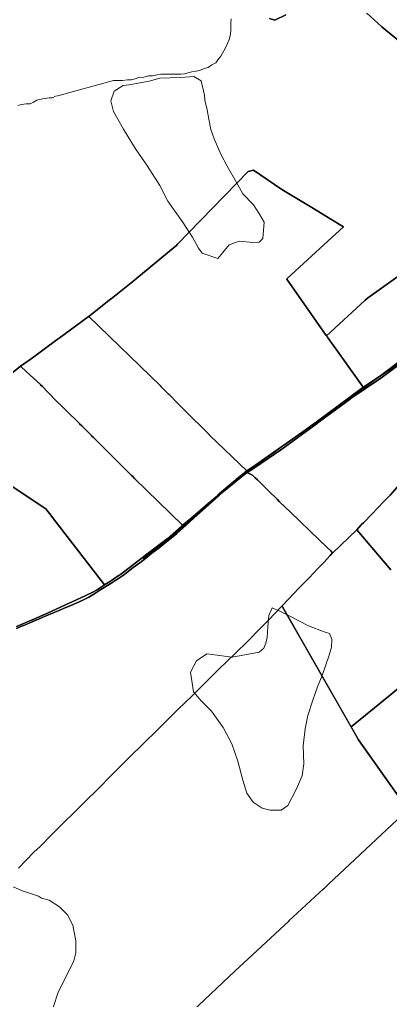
# Model space of a CAD drawing. Header units: metres. Extents: x 3 to 1005126, y 39 to 4383651.
# Drawn here: x 480650 to 481764, y 4360370 to 4363319 of the extents above; entities that cross this region are included whole.
import ezdxf

# ---------------------------------------------------------------- set-up
doc = ezdxf.new("R2010")
doc.units = ezdxf.units.M
doc.header["$MEASUREMENT"] = 0
doc.layers.add('Carreteras_5_km_Cala_Blava', color=2, linetype='Continuous', lineweight=30)
doc.layers.add('Habitats_5_km_Cala_Blava', color=7, linetype='Continuous', lineweight=9, true_color=0xe7f7d0)
doc.layers.add('TM_Llucmajor', color=7, linetype='Continuous')

msp = doc.modelspace()

# ---------------------------------------------------------------- linework, layer by layer
at = {"layer": 'Carreteras_5_km_Cala_Blava'}
msp.add_line((481139.9, 4361794.5, 101.3), (481249.4, 4361890.5, 100.7), dxfattribs=at)
for points in [[(481891.2, 4362362.3, 102.9), (481883.6, 4362354.4, 102.8), (481804.8, 4362296.9, 102.4), (481720.8, 4362238.5, 102.5), (481527.1, 4362098.5, 100.4)], [(481527.1, 4362098.5, 100.4), (481411.9, 4362015.5, 99.3), (481334.1, 4361961.8, 99.9), (481274.4, 4361913.2, 100.7), (481249.4, 4361890.5, 100.7)], [(481139.9, 4361794.5, 101.3), (481089.1, 4361751, 101.8), (481020.8, 4361698.5, 102.2)]]:
    msp.add_polyline3d(points, dxfattribs=at)
at = {"layer": 'Habitats_5_km_Cala_Blava'}
for points in [[(481284.8, 4363321.4), (481284.7, 4363310), (481284.6, 4363298.5), (481284.5, 4363285.8), (481281.8, 4363270.6), (481279.1, 4363259.2), (481273.9, 4363247.8), (481267.5, 4363232.6), (481259.7, 4363218.7), (481254.5, 4363209.8), (481245.5, 4363198.5), (481239.1, 4363189.6), (481227.6, 4363183.4), (481216.1, 4363175.9), (481204.6, 4363172.1), (481193.1, 4363167.2), (481180.4, 4363164.7), (481167.6, 4363162.3), (481156.2, 4363159.9), (481144.7, 4363156.1), (481134.5, 4363155), (481124.3, 4363155), (481111.6, 4363155.2), (481100.2, 4363155.3), (481086.2, 4363155.4), (481073.5, 4363155.5), (481063.3, 4363153), (481049.3, 4363150.6), (481036.6, 4363150.7), (481020, 4363145.8), (481009.8, 4363145.9), (480997.1, 4363140.9), (480985.6, 4363138.4), (480974.2, 4363138.5), (480958.9, 4363136.1), (480948.7, 4363136.2), (480932.2, 4363136.4), (480771.6, 4363092), (480769, 4363090.8), (480757.6, 4363089.6), (480748.6, 4363084.6), (480738.5, 4363084.7), (480724.4, 4363082.2), (480714.3, 4363079.8), (480701.5, 4363077.4), (480691.3, 4363071.1), (480681.1, 4363066.1), (480669.6, 4363066.2), (480655.6, 4363063.8), (480644.2, 4363061.3)], [(480626.9, 4360712.3), (480657.9, 4360699.3), (480705.9, 4360683.3), (480714.9, 4360677.3), (480738.9, 4360671.3), (480769.9, 4360651.3), (480793.9, 4360627.3), (480809.9, 4360596.3), (480818.9, 4360549.3), (480818.9, 4360513.3), (480812.9, 4360489.3), (480794.9, 4360452.3), (480765.9, 4360395.3), (480750.9, 4360349.3)]]:
    msp.add_lwpolyline(points, dxfattribs=at)
for points in [[(481244.9, 4362601.3), (481197.9, 4362617.3), (481186.9, 4362632.3), (481168.9, 4362665.3), (481138.9, 4362711.3), (481094.9, 4362773.3), (481070.9, 4362820.3), (481033.9, 4362878.3), (480997.9, 4362931.3), (480961.9, 4362990.3), (480931.9, 4363043.3), (480923.9, 4363075.3), (480933.9, 4363104.3), (480960.9, 4363121.3), (480978.9, 4363123.3), (481038.9, 4363134.3), (481070.9, 4363143.3), (481132.9, 4363145.3), (481172.9, 4363148.3), (481194.9, 4363135.3), (481204.9, 4363092.3), (481205.9, 4363077.3), (481212.9, 4363048.3), (481217.9, 4363020.3), (481223.9, 4362989.3), (481233.9, 4362961.3), (481253.9, 4362915.3), (481272.9, 4362878.3), (481299.9, 4362831.3), (481319.9, 4362795.3), (481351.9, 4362762.3), (481370.9, 4362734.3), (481384.9, 4362710.3), (481380.9, 4362661.3), (481369.9, 4362650.3), (481349.9, 4362649.3), (481308.9, 4362653.3), (481278.9, 4362642.3), (481259.9, 4362619.3)], [(481435.9, 4360942.3), (481402.9, 4360942.3), (481378.9, 4360948.3), (481350.9, 4360966.3), (481331.9, 4360993.3), (481319.9, 4361032.3), (481304.9, 4361089.3), (481286.9, 4361141.3), (481260.9, 4361191.3), (481225.9, 4361240.3), (481194.9, 4361271.3), (481171.9, 4361298.3), (481162.9, 4361357.3), (481180.9, 4361391.3), (481211.9, 4361412.3), (481234.9, 4361409.3), (481287.9, 4361402.3), (481369.9, 4361417.3), (481383.9, 4361429.3), (481389.9, 4361444.3), (481393.9, 4361461.3), (481395.9, 4361493.3), (481398.9, 4361527.3), (481408.9, 4361550.3), (481431.9, 4361540.3), (481461.9, 4361525.3), (481517.9, 4361496.3), (481564.9, 4361478.3), (481580.9, 4361473.3), (481587.9, 4361456.3), (481586.9, 4361432.3), (481579.9, 4361408.3), (481558.9, 4361347.3), (481544.9, 4361313.3), (481530.9, 4361273.3), (481515.9, 4361227.3), (481507.9, 4361187.3), (481501.9, 4361135.3), (481503.9, 4361081.3), (481498.9, 4361045.3), (481480.9, 4361004.3), (481455.9, 4360956.3)]]:
    msp.add_lwpolyline(points, close=True, dxfattribs=at)
at = {"layer": 'TM_Llucmajor', "linetype": 'Continuous', "flags": 128}
for points in [[(482035.1, 4363383.2), (481968, 4363296.4), (481885.9, 4363190.2), (481879.6, 4363182.1), (481749.8, 4363287.8), (481738, 4363297.4), (481736.8, 4363298.5), (481736.8, 4363298.5), (481681.6, 4363349)], [(481681.6, 4363349), (481736.8, 4363298.5), (481738, 4363297.4), (481749.8, 4363287.8), (481879.6, 4363182.1)], [(481400.6, 4363323.2), (481416.4, 4363317.8), (481449.1, 4363334.1)], [(481449.1, 4363334.1), (481416.4, 4363317.8), (481400.6, 4363323.2)], [(481807.3, 4362562.1), (481695, 4362481.6), (481687.4, 4362474.7), (481571.7, 4362368.8), (481571.1, 4362369.7), (481452.1, 4362539.3), (481453.4, 4362540.5), (481575.3, 4362652.8), (481622.7, 4362696.5), (481579.3, 4362722.9), (481532.2, 4362751.8), (481447.5, 4362802.9), (481437.7, 4362808.7), (481352.9, 4362866.5), (481336, 4362863.1), (481123.4, 4362643.4), (481120.6, 4362640.5), (481116.6, 4362636.8), (480995.8, 4362536.9), (480995.1, 4362536.3), (480924.6, 4362480.1), (480923.8, 4362479.5), (480857.9, 4362427.1), (480855.5, 4362425.3), (480768.6, 4362361.7), (480765.4, 4362359.3), (480762.4, 4362357.1), (480684.7, 4362299.3), (480681.8, 4362297.3), (480652.4, 4362277.2), (480557.3, 4362200.3)], [(481808.4, 4362304.1), (481730.9, 4362246.7), (481684.1, 4362215.6), (481681.8, 4362213.9), (481589.5, 4362343.8), (481588.7, 4362345), (481575, 4362364.3), (481574.2, 4362365.3), (481572.8, 4362367.3), (481571.7, 4362368.8), (481687.4, 4362474.7), (481695, 4362481.6), (481695, 4362481.6), (481807.3, 4362562.1)], [(481815.7, 4362301.1), (481735.4, 4362241.3), (481646.2, 4362180.8), (481644.3, 4362179.5), (481644, 4362179.3), (481546.6, 4362107.7), (481544.5, 4362106.2), (481438, 4362027.9), (481352.2, 4361969.6), (481333, 4361957.3), (481317.5, 4361945.6), (481276.9, 4361912.4), (481272.9, 4361909.1), (481272.9, 4361909.1), (481262, 4361900.2), (481238.2, 4361878.6), (481200.6, 4361844.8), (481172.9, 4361819.9), (481149.3, 4361798.7), (481140.4, 4361790.7), (481121.7, 4361774.6), (481115.6, 4361769.4), (481087.4, 4361745.8), (481068.9, 4361731.5), (481047.2, 4361714.7), (481028.5, 4361700.2), (481010.4, 4361686.3), (480990.8, 4361671.6), (480961.5, 4361649.3), (480955.6, 4361644.7), (480937.5, 4361633.1), (480926.4, 4361626.2), (480908.5, 4361615), (480893.6, 4361605.6), (480873.1, 4361592.3), (480858.1, 4361582.3), (480849.6, 4361578.4), (480841.4, 4361574.7), (480826.4, 4361568.1), (480796.7, 4361555.2), (480783.8, 4361549.8), (480770.1, 4361543.9), (480755, 4361537.6), (480729.3, 4361526.6), (480719.3, 4361522.4), (480715.2, 4361520.7), (480680.2, 4361505.9), (480662, 4361497.8), (480660.9, 4361497.4), (480655.5, 4361495.1), (480640.6, 4361488.4)], [(480640.7, 4361494.2), (480659.6, 4361503.1), (480687.5, 4361514.2), (480687.9, 4361514.4), (480721.5, 4361529.2), (480722.3, 4361529.5), (480746.1, 4361540.5), (480787.6, 4361559.6), (480820.4, 4361574.7), (480848.5, 4361587.6), (480850.2, 4361588.4), (480869.8, 4361597.6), (480882.8, 4361605.1), (480904.5, 4361620), (480904.6, 4361620.2), (480922.9, 4361630.7), (480923.1, 4361630.8), (480949.2, 4361648.6), (480953.1, 4361651.4), (480962, 4361657.5), (480962.2, 4361657.6), (481027.1, 4361708.2), (481027.9, 4361708.9), (481092.7, 4361758.3), (481135.9, 4361795.8), (481136.1, 4361795.9), (481137.6, 4361797.9), (481138.6, 4361799.3), (481138.7, 4361799.4), (481162.9, 4361818.7), (481164.2, 4361819.8), (481214.9, 4361863.3), (481215.8, 4361864.1), (481244.5, 4361887.9), (481245.1, 4361889.7), (481245.3, 4361890.2), (481247.4, 4361892), (481248.8, 4361893.2), (481250.3, 4361894.4), (481312.5, 4361946.2), (481324.3, 4361956.1), (481324.6, 4361956.3), (481332, 4361962.2), (481332.1, 4361962.3), (481349.3, 4361973.3), (481349.5, 4361973.4), (481524.4, 4362097.3), (481525.9, 4362098.3), (481526.7, 4362098.9), (481528.3, 4362100), (481536.2, 4362105.6), (481537.1, 4362106.3), (481681.1, 4362213.4), (481681.8, 4362213.9), (481684.1, 4362215.6), (481730.9, 4362246.7), (481808.4, 4362304.1)], [(481844.1, 4361981.6), (481762.6, 4361889.8), (481744.8, 4361871.3), (481742.8, 4361869.2), (481708.8, 4361833.8), (481682.5, 4361806.4), (481676.3, 4361799.9), (481662.5, 4361785.6), (481590.3, 4361716), (481590.2, 4361715.9), (481584.4, 4361721.7), (481574.6, 4361731.4), (481522.5, 4361781.6), (481489.2, 4361813.6), (481463.8, 4361838), (481447.9, 4361853.2), (481430, 4361870.3), (481423.2, 4361877.2), (481397.5, 4361903), (481383.1, 4361916.8), (481364.1, 4361935.2), (481357.3, 4361941.8), (481349.1, 4361949.6), (481348.9, 4361949.7), (481335.4, 4361956.9), (481335.1, 4361957), (481333, 4361957.3), (481352.2, 4361969.6), (481352.2, 4361969.6), (481438, 4362027.9), (481544.5, 4362106.2), (481546.6, 4362107.7), (481644, 4362179.3), (481644.3, 4362179.5), (481646.2, 4362180.8), (481735.4, 4362241.3), (481815.7, 4362301.1)], [(480557.3, 4362200.3), (480652.4, 4362277.2), (480670.3, 4362260.6), (480712, 4362221.9), (480712.7, 4362221.3), (480718.1, 4362216.3), (480734.7, 4362199.2), (480743.4, 4362190.2), (480747.3, 4362186.2), (480748.8, 4362184.6), (480829.1, 4362104.6), (480830, 4362103.6), (480836.1, 4362097.6), (480865.5, 4362068.7), (480866.1, 4362068.1), (480867, 4362067.2), (480871.2, 4362063.2), (480981, 4361954), (480985.9, 4361949.1), (480989.7, 4361945.4), (480994.9, 4361940.1), (481138.6, 4361799.3), (481137.6, 4361797.9), (481136.1, 4361795.9), (481135.9, 4361795.8), (481092.7, 4361758.3), (481027.9, 4361708.9), (481027.1, 4361708.2), (480962.2, 4361657.6), (480962, 4361657.5), (480953.1, 4361651.4), (480949.2, 4361648.6), (480923.1, 4361630.8), (480922.9, 4361630.7), (480904.6, 4361620.2), (480775.9, 4361787.4), (480748.8, 4361822.6), (480746.7, 4361825.3), (480728.1, 4361848.3), (480603.5, 4361931.6)], [(480640.6, 4361488.4), (480655.5, 4361495.1), (480660.9, 4361497.4), (480662, 4361497.8), (480680.2, 4361505.9), (480715.2, 4361520.7), (480719.3, 4361522.4), (480729.3, 4361526.6), (480755, 4361537.6), (480770.1, 4361543.9), (480783.8, 4361549.8), (480796.7, 4361555.2), (480826.4, 4361568.1), (480841.4, 4361574.7), (480849.6, 4361578.4), (480858.1, 4361582.3), (480873.1, 4361592.3), (480893.6, 4361605.6), (480908.5, 4361615), (480926.4, 4361626.2), (480931.7, 4361629.5), (480937.5, 4361633.1), (480955.6, 4361644.7), (480961.5, 4361649.3), (480990.8, 4361671.6), (481010.4, 4361686.3), (481028.5, 4361700.2), (481047.2, 4361714.7), (481068.9, 4361731.5), (481087.4, 4361745.8), (481115.6, 4361769.4), (481121.7, 4361774.6), (481140.4, 4361790.7), (481149.3, 4361798.7), (481172.9, 4361819.9), (481200.6, 4361844.8), (481238.2, 4361878.6), (481262, 4361900.2), (481272.9, 4361909.1), (481272.9, 4361909.1), (481276.9, 4361912.4), (481317.5, 4361945.6), (481333, 4361957.3), (481335.1, 4361957), (481335.4, 4361956.9), (481348.9, 4361949.7), (481349.1, 4361949.6), (481357.3, 4361941.8), (481364.1, 4361935.2), (481383.1, 4361916.8), (481397.5, 4361903), (481423.2, 4361877.2), (481430, 4361870.3), (481447.9, 4361853.2), (481463.8, 4361838), (481489.2, 4361813.6), (481522.5, 4361781.6), (481574.6, 4361731.4), (481584.4, 4361721.7), (481590.2, 4361715.9), (481582.8, 4361708), (481563.4, 4361687.2), (481545.8, 4361668.7), (481519.8, 4361641.2), (481488.6, 4361609.5), (481458.7, 4361578), (481438, 4361556.2), (481437, 4361555.1), (481397, 4361513.8), (481373, 4361489.1), (481360.4, 4361476.1), (481347.1, 4361462.3), (481328, 4361443.4), (481305.3, 4361421), (481298.3, 4361414.3), (481271.5, 4361388.2), (481248.7, 4361366), (481232.5, 4361350.2), (481197.1, 4361315.6), (481166.9, 4361285.6), (481125.5, 4361245.1), (481065.8, 4361186.3), (481018.4, 4361139.5), (480980.5, 4361102.2), (480933.2, 4361054.9), (480877.3, 4360998.8), (480853.2, 4360974.9), (480818.8, 4360940.6), (480777.4, 4360899.9), (480747.7, 4360870.2), (480711.2, 4360833.1), (480692.7, 4360815.6), (480669.5, 4360791.9), (480646.2, 4360767.7)], [(481764.7, 4361664.7), (481662.5, 4361785.6), (481676.3, 4361799.9), (481682.5, 4361806.4), (481708.8, 4361833.8), (481742.8, 4361869.2), (481744.8, 4361871.3), (481762.6, 4361889.8), (481844.1, 4361981.6)], [(480603.5, 4361931.6), (480728.1, 4361848.3), (480746.7, 4361825.3), (480748.8, 4361822.6), (480775.9, 4361787.4), (480904.6, 4361620.2), (480904.5, 4361620), (480882.8, 4361605.1), (480869.8, 4361597.6), (480850.2, 4361588.4), (480848.5, 4361587.6), (480820.4, 4361574.7), (480787.6, 4361559.6), (480746.1, 4361540.5), (480722.3, 4361529.5), (480721.5, 4361529.2), (480687.9, 4361514.4), (480687.5, 4361514.2), (480659.6, 4361503.1), (480640.7, 4361494.2)], [(481839.6, 4361351.1), (481758.9, 4361284.9), (481646, 4361192.5), (481439.3, 4361553.9), (481438, 4361556.2), (481458.7, 4361578), (481488.6, 4361609.5), (481519.8, 4361641.2), (481545.8, 4361668.7), (481563.4, 4361687.2), (481582.8, 4361708), (481590.2, 4361715.9), (481590.3, 4361716), (481590.3, 4361716), (481662.5, 4361785.6), (481764.7, 4361664.7)], [(480646.2, 4360767.7), (480669.5, 4360791.9), (480692.7, 4360815.6), (480711.2, 4360833.1), (480747.7, 4360870.2), (480777.4, 4360899.9), (480818.8, 4360940.6), (480853.2, 4360974.9), (480877.3, 4360998.8), (480933.2, 4361054.9), (480980.5, 4361102.2), (481018.4, 4361139.5), (481065.8, 4361186.3), (481125.5, 4361245.1), (481166.9, 4361285.6), (481197.1, 4361315.6), (481232.5, 4361350.2), (481248.7, 4361366), (481271.5, 4361388.2), (481298.3, 4361414.3), (481305.3, 4361421), (481328, 4361443.4), (481347.1, 4361462.3), (481360.4, 4361476.1), (481373, 4361489.1), (481397, 4361513.8), (481437, 4361555.1), (481438, 4361556.2), (481439.3, 4361553.9), (481667.9, 4361154.1), (481668.4, 4361153.5), (481811, 4360951.6)], [(481811, 4360951.6), (481668.4, 4361153.5), (481667.9, 4361154.1), (481646, 4361192.5), (481758.9, 4361284.9), (481839.6, 4361351.1)], [(481816.5, 4360943.8), (481577.6, 4360719.5), (481577.5, 4360719.4), (481575.8, 4360717.8), (481574.1, 4360716.2), (481574.1, 4360716.1), (481573.9, 4360716), (481563.4, 4360706.2), (481563.2, 4360706.1), (481458.5, 4360609.1), (481458.3, 4360609), (481458.2, 4360608.9), (481349.1, 4360507.7), (481296.5, 4360457.9), (481042.4, 4360217.4)], [(481042.4, 4360217.4), (481296.5, 4360457.9), (481349.1, 4360507.7), (481458.2, 4360608.9), (481458.3, 4360609), (481458.5, 4360609.1), (481563.2, 4360706.1), (481563.4, 4360706.2), (481573.9, 4360716), (481574.1, 4360716.1), (481574.1, 4360716.2), (481575.8, 4360717.8), (481577.5, 4360719.4), (481577.6, 4360719.5), (481816.5, 4360943.8)]]:
    msp.add_lwpolyline(points, dxfattribs=at)
for points in [[(481072.5, 4362218.1), (480857.9, 4362427.1), (480923.8, 4362479.5), (480924.6, 4362480.1), (480995.1, 4362536.3), (480995.8, 4362536.9), (481116.6, 4362636.8), (481120.6, 4362640.5), (481123.4, 4362643.4), (481336, 4362863.1), (481352.9, 4362866.5), (481437.7, 4362808.7), (481447.5, 4362802.9), (481532.2, 4362751.8), (481579.3, 4362722.9), (481622.7, 4362696.5), (481575.3, 4362652.8), (481453.4, 4362540.5), (481452.1, 4362539.3), (481571.1, 4362369.7), (481574.2, 4362365.3), (481575, 4362364.3), (481588.7, 4362345), (481589.5, 4362343.8), (481681.8, 4362213.9), (481681.1, 4362213.4), (481537.1, 4362106.3), (481536.2, 4362105.6), (481528.3, 4362100), (481526.7, 4362098.9), (481525.9, 4362098.3), (481524.4, 4362097.3), (481349.5, 4361973.4), (481349.3, 4361973.3), (481332.1, 4361962.3), (481332, 4361962.2), (481221.6, 4362069), (481220.6, 4362070), (481218.9, 4362071.7), (481147.2, 4362143), (481146.5, 4362143.8), (481132.2, 4362158.2), (481131.9, 4362158.4), (481127.4, 4362163), (481097.5, 4362192.9), (481097, 4362193.5), (481090.8, 4362199.7), (481074, 4362216.7), (481073.6, 4362217.1), (481072.5, 4362218.1)], [(480670.3, 4362260.6), (480652.4, 4362277.2), (480681.8, 4362297.3), (480684.7, 4362299.3), (480762.4, 4362357.1), (480765.4, 4362359.3), (480768.6, 4362361.7), (480855.5, 4362425.3), (480857.9, 4362427.1), (481072.5, 4362218.1), (481073.6, 4362217.1), (481074, 4362216.7), (481090.8, 4362199.7), (481097, 4362193.5), (481097.5, 4362192.9), (481127.4, 4362163), (481131.9, 4362158.4), (481132.2, 4362158.2), (481146.5, 4362143.8), (481147.2, 4362143), (481218.9, 4362071.7), (481220.6, 4362070), (481221.6, 4362069), (481332, 4361962.2), (481324.6, 4361956.3), (481324.3, 4361956.1), (481312.5, 4361946.2), (481250.3, 4361894.4), (481248.8, 4361893.2), (481247.4, 4361892), (481245.3, 4361890.2), (481245.1, 4361889.7), (481244.5, 4361887.9), (481215.8, 4361864.1), (481214.9, 4361863.3), (481164.2, 4361819.8), (481162.9, 4361818.7), (481138.7, 4361799.4), (481138.6, 4361799.3), (480994.9, 4361940.1), (480989.7, 4361945.4), (480985.9, 4361949.1), (480981, 4361954), (480871.2, 4362063.2), (480867, 4362067.2), (480866.1, 4362068.1), (480865.5, 4362068.7), (480836.1, 4362097.6), (480830, 4362103.6), (480829.1, 4362104.6), (480748.8, 4362184.6), (480747.3, 4362186.2), (480743.4, 4362190.2), (480734.7, 4362199.2), (480718.1, 4362216.3), (480712.7, 4362221.3), (480712, 4362221.9), (480670.3, 4362260.6)]]:
    msp.add_lwpolyline(points, close=True, dxfattribs=at)

doc.saveas('drawing.dxf')
